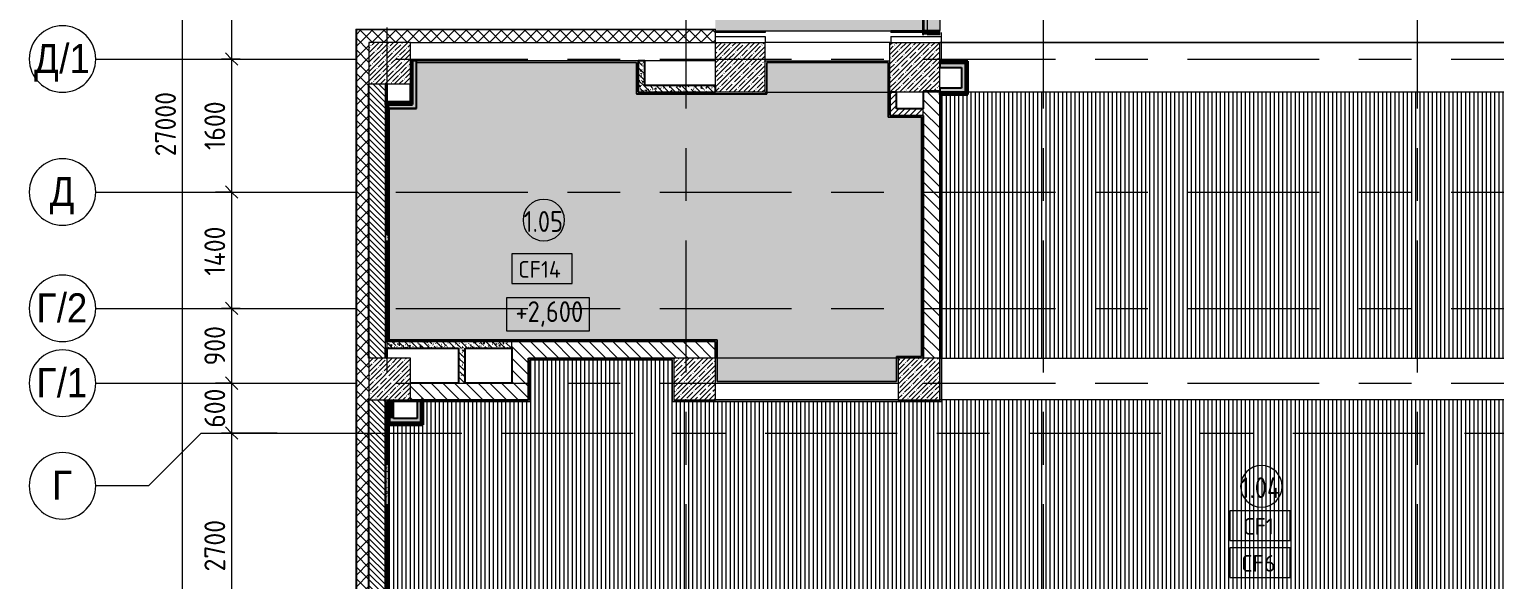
# Model space of a CAD drawing. Header units: millimetres. Extents: x -4196 to 190310, y -8553 to 29000.
# Drawn here: x -4196 to 13438, y 8735 to 15358 of the extents above; entities that cross this region are included whole.
import ezdxf

# ---------------------------------------------------------------- set-up
doc = ezdxf.new("R2010")
doc.units = ezdxf.units.MM
doc.linetypes.add('200_ШТРИХ__ш1_п0_6_', pattern=[160, 100, -60])
doc.linetypes.add('Осевая', pattern=[3175, 635, -476.25, 1587.5, -476.25])
for name, color, linetype, lineweight in [('A-ANNO-DIMS', 7, 'Continuous', 9), ('A-ANNO-DIMS-100', 7, 'Continuous', 9), ('A-AREA-IDEN', 7, 'Continuous', 9), ('A-CLNG', 7, 'Continuous', 9), ('A-CLNG-IDEN', 7, 'Continuous', 9), ('A-CLNG-PATT', 7, 'Continuous', 9), ('A-DETL', 7, 'Continuous', 9), ('A-DETL-MBND', 7, '200_ШТРИХ__ш1_п0_6_', 9), ('A-FLOR', 7, 'Continuous', 9), ('A-GLAZ-CWMG', 7, 'Continuous', 9), ('A-WALL', 7, 'Continuous', 9), ('G-ANNO-TEXT', 7, 'Continuous', 9), ('I-WALL', 7, 'Continuous', 9), ('S-COLS', 7, 'Continuous', 9), ('Оси', 7, 'Continuous', 9), ('Оси-1', 7, 'Continuous', 20), ('Оси-2', 7, 'Осевая', 9)]:
    doc.layers.add(name, color=color, linetype=linetype, lineweight=lineweight)
for name, color, linetype, lineweight, true_color in [('A-DETL-GENF-3', 7, 'Continuous', 9, 0xf5f5f5), ('A-WALL-1', 7, 'Continuous', 35, 0x3c3c3c), ('A-WALL-2', 7, 'Continuous', 25, 0x3c3c3c), ('A-WALL-3', 7, 'Continuous', 13, 0x3c3c3c), ('A-WALL-FNSH-1', 7, 'Continuous', 9, 0x3c3c3c), ('A-WALL-FNSH-2', 7, 'Continuous', 13, 0x3c3c3c)]:
    doc.layers.add(name, color=color, linetype=linetype, lineweight=lineweight, true_color=true_color)
doc.styles.add('Arial', font='arial.ttf', dxfattribs={"width": 0.9, "height": 350})
doc.styles.add('GOST Common', font='GOST_Common.ttf', dxfattribs={"width": 0.9, "height": 250})
doc.styles.add('GOST Common_1', font='GOST_Common.ttf', dxfattribs={"height": 200})
doc.styles.add('ISOCPEUR', font='isocpeur.ttf', dxfattribs={"width": 0.9, "height": 250})
doc.dimstyles.new('ISO-2_5_0_9К_БОЛЬШОЙ', dxfattribs={"dimscale": 304.8, "dimtxt": 248.995294, "dimasz": 0.492126, "dimexe": 0.393701, "dimexo": 0.984252, "dimgap": 0, "dimtad": 1, "dimdec": 0, "dimrnd": 10, "dimzin": 0, "dimdsep": 46, "dimtxsty": 'ISOCPEUR', "dimblk1": 'OBLIQUE', "dimblk2": 'OBLIQUE', "dimsah": 1, "dimcen": 0.09, "dimdle": 0.393701, "dimazin": 0, "dimtfac": 1, "dimtdec": 4, "dimtix": 1, "dimtmove": 0, "dimatfit": 3, "dimfxl": 1, "dimtvp": 1, "dimtolj": 1, "dimtzin": 0, "dimarcsym": 2})
doc.dimstyles.new('ISO-2_5_0_9К_БОЛЬШОЙ_1', dxfattribs={"dimscale": 304.8, "dimtxt": 248.995294, "dimasz": 0.492126, "dimexe": 0.393701, "dimexo": 0.984252, "dimgap": 0, "dimtad": 1, "dimdec": 0, "dimrnd": 10, "dimzin": 0, "dimdsep": 46, "dimtxsty": 'ISOCPEUR', "dimblk1": 'OBLIQUE', "dimblk2": 'OBLIQUE', "dimsah": 1, "dimcen": 0.09, "dimdle": 0.393701, "dimazin": 0, "dimtfac": 1, "dimtdec": 4, "dimtix": 1, "dimtmove": 2, "dimatfit": 3, "dimfxl": 1, "dimtvp": 1, "dimtolj": 1, "dimtzin": 0, "dimarcsym": 2})
pattern_1 = [(45, (0, 0), (-70.7107, 70.7107), []), (135, (0, 0), (-70.7107, -70.7107), [])]
pattern_2 = [(135, (0, 0), (-70.7107, -70.7107), [])]
pattern_3 = [(45, (0, 0), (-57.02463, 57.02463), []), (45, (57.025, 0), (-57.02463, 57.02463), [100.806, -20.161, 3.353, -16.808])]
pattern_4 = [(135, (0, 0), (-75.43415, -75.43415), [106.68, -17.78, 3.556, -17.78]), (135, (0, 75.39), (-75.43415, -75.43415), []), (50, (0, 0), (127.5292, -11.1576), [13.335, -146.685]), (355, (0, 0), (-24.6697, 133.74), [10.668, -117.348]), (100.451, (10.63, -0.93), (102.8597, 122.5818), [11.333, -124.663]), (46.184, (0, 35.56), (189.7552, -29.4304), [20.002, -220.027]), (96.636, (15.81, 33.1), (166.1822, 173.1996), [17, -186.995]), (351.184, (0, 35.56), (166.184, 173.1976), [16.002, -176.022]), (21, (17.78, 26.67), (106.1303, -71.586), [13.335, -146.685]), (326, (17.78, 26.67), (43.2619, 128.9318), [10.668, -117.348]), (71.451, (26.62, 20.7), (149.392, 57.3451), [11.333, -124.663]), (37.5, (0, 0), (2.16223, 59.18836), [3.353, -112.573, 3.353, -115.773, -117.793]), (37.5, (0, 0), (2.16223, 59.18836), [-235.052, 3.353, -114.44]), (7.5, (0, 0), (46.77386, 70.12615), [3.353, -64.567, 3.353, -109.906, -44.894]), (7.5, (0, 0), (46.77386, 70.12615), [-181.178, 3.353, -41.542]), (327.5, (-39.65, 0), (94.91367, -4.0101), [3.353, -41.097, 3.353, -135.331, -184.023]), (327.5, (-39.65, 0), (94.91367, -4.0101), [-183.134, 3.353, -180.67]), (317.5, (-57.43, 0), (103.69057, 17.7988), [3.353, -54.432, 3.353, -88.748, -130.683]), (317.5, (-57.43, 0), (103.69057, 17.7988), [-149.885, 3.353, -127.33])]
pattern_5 = [(45, (0, 0), (-35.35534, 35.35534), [])]
pattern_6 = [(0, (0, 0), (121.92, 30.48), [10.058, -81.382, 10.058, -81.382, -487.68]), (0, (0, 0), (121.92, 30.48), [-182.88, 10.058, -172.822, 10.058, -81.382, -213.36]), (0, (0, 0), (121.92, 30.48), [-457.2, 10.058, -50.902, 10.058, -142.342]), (120, (45.72, 15.24), (-87.356454, 90.34582), [10.058, -81.382, 10.058, -81.382, -487.68]), (120, (45.72, 15.24), (-87.356454, 90.34582), [-182.88, 10.058, -172.822, 10.058, -81.382, -213.36]), (120, (45.72, 15.24), (-87.356454, 90.34582), [-457.2, 10.058, -50.902, 10.058, -142.342]), (240, (60.96, 76.2), (-34.563546, -120.82582), [10.058, -81.382, 10.058, -81.382, -487.68]), (240, (60.96, 76.2), (-34.563546, -120.82582), [-182.88, 10.058, -172.822, 10.058, -81.382, -213.36]), (240, (60.96, 76.2), (-34.563546, -120.82582), [-457.2, 10.058, -50.902, 10.058, -142.342])]
pattern_7 = [(45, (0, 0), (-106.066, 106.066), []), (135, (0, 0), (-106.066, -106.066), [])]

# ---------------------------------------------------------------- blocks, each defined once
blk = doc.blocks.new('Прямоугольный импост - Импост структурный с накладкой - 190мм-32473987-План потолков с обозначением видов отделки и геометрии 1 этажа в осях 1-12')
at = {"layer": 'A-GLAZ-CWMG'}
for points in [[(6553, 15345), (6570, 15345), (6570, 15975), (6553, 15975), (6553, 15598)], [(6570, 15345), (6610, 15345), (6610, 15975), (6570, 15975), (6570, 15598)], [(6610, 15345), (6760, 15345), (6760, 15975), (6610, 15975), (6610, 15598)]]:
    blk.add_hatch(color=256, dxfattribs=at).paths.add_polyline_path(points)
for p, q in [((6553, 15975), (6570, 15975)), ((6553, 15975), (6553, 15345)), ((6570, 15975), (6610, 15975)), ((6570, 15975), (6570, 15345)), ((6610, 15975), (6760, 15975)), ((6610, 15975), (6610, 15345)), ((6760, 15975), (6760, 15345)), ((6570, 15345), (6553, 15345)), ((6610, 15345), (6570, 15345)), ((6760, 15345), (6610, 15345))]:
    blk.add_line(p, q, dxfattribs=at)
blk = doc.blocks.new('Прямоугольный импост - Импост структурный с накладкой - 190мм-32540736-План потолков с обозначением видов отделки и геометрии 1 этажа в осях 1-12')
at = {"layer": 'A-GLAZ-CWMG'}
blk.add_hatch(color=256, dxfattribs=at).paths.add_polyline_path([(0, 0), (-10, 0), (-10, -40), (0, -40), (0, -190), (-50, -190), (-50, -40), (-40, -40), (-40, 0), (-50, 0), (-50, 17), (0, 17)])
for p, q in [((-50, 0), (-50, 17)), ((-50, 17), (0, 17)), ((-40, 0), (-50, 0)), ((-40, -40), (-40, 0)), ((-10, 0), (-10, -40)), ((0, 0), (-10, 0)), ((0, 17), (0, 0)), ((-50, -190), (-50, -40)), ((-50, -40), (-40, -40)), ((-10, -40), (0, -40)), ((0, -40), (0, -190)), ((0, -190), (-50, -190))]:
    blk.add_line(p, q, dxfattribs=at)
blk = doc.blocks.new('BSC_Колонна _Прямоугольная - 500х500-23286270-План потолков с обозначением видов отделки и геометрии 1 этажа в осях 1-12')
at = {"layer": 'S-COLS'}
h = blk.add_hatch(dxfattribs=at)
h.set_pattern_fill('FP_32', color=256, style=0, pattern_type=2)
h.set_pattern_definition([(45, (-140, -14950), (-57.02463, 57.02463), []), (45, (-82.975, -14950), (-57.02463, 57.02463), [100.806, -20.161, 3.353, -16.808])])
h.paths.add_polyline_path([(-132, -250), (250, -250), (250, 250), (-250, 250), (-250, -250), (-144, -250)])
for p, q in [((250, 250), (-250, 250)), ((-250, 250), (-250, -250)), ((250, -250), (250, 250)), ((-250, -250), (250, -250))]:
    blk.add_line(p, q, dxfattribs=at)
blk = doc.blocks.new('BSC_Колонна _Прямоугольная - 500х500-22206884-План потолков с обозначением видов отделки и геометрии 1 этажа в осях 1-12')
at = {"layer": 'S-COLS'}
h = blk.add_hatch(dxfattribs=at)
h.set_pattern_fill('FP_66', color=256, style=0, pattern_type=2)
h.set_pattern_definition([(45, (-6510, -11150), (-57.02463, 57.02463), []), (45, (-6452.975, -11150), (-57.02463, 57.02463), [100.806, -20.161, 3.353, -16.808])])
h.paths.add_polyline_path([(42, -250), (250, -250), (250, 250), (-250, 250), (-250, -250), (-69, -250)])
for p, q in [((250, 250), (-250, 250)), ((-250, 250), (-250, -250)), ((250, -250), (250, 250)), ((-250, -250), (250, -250))]:
    blk.add_line(p, q, dxfattribs=at)
blk = doc.blocks.new('BSC_Колонна _Прямоугольная - 500х500-V50-План потолков с обозначением видов отделки и геометрии 1 этажа в осях 1-12')
at = {"layer": 'S-COLS'}
h = blk.add_hatch(dxfattribs=at)
h.set_pattern_fill('FP_67', color=256, style=0, pattern_type=2)
h.set_pattern_definition([(45, (-3810, -11150), (-57.0246, 57.0246), []), (45, (-3752.975, -11150), (-57.0246, 57.0246), [100.806, -20.161, 3.353, -16.808])])
h.paths.add_polyline_path([(250, -250), (250, 250), (-250, 250), (-250, -250), (100, -250)])
for p, q in [((250, 250), (-250, 250)), ((-250, 250), (-250, -250)), ((250, -250), (250, 250)), ((-250, -250), (250, -250))]:
    blk.add_line(p, q, dxfattribs=at)
blk = doc.blocks.new('BSC_Колонна _Прямоугольная - 500х500-V54-План потолков с обозначением видов отделки и геометрии 1 этажа в осях 1-12')
at = {"layer": 'S-COLS'}
h = blk.add_hatch(dxfattribs=at)
h.set_pattern_fill('FP_72', color=256, style=0, pattern_type=2)
h.set_pattern_definition([(45, (-140, -11150), (-57.0246, 57.0246), []), (45, (-82.975, -11150), (-57.0246, 57.0246), [100.806, -20.161, 3.353, -16.808])])
h.paths.add_polyline_path([(-50, -250), (250, -250), (250, 250), (-250, 250), (-250, -250), (-63, -250)])
for p, q in [((250, 250), (-250, 250)), ((-250, 250), (-250, -250)), ((250, -250), (250, 250)), ((-250, -250), (250, -250))]:
    blk.add_line(p, q, dxfattribs=at)
blk = doc.blocks.new('Ось сетки - D8-29747960-План потолков с обозначением видов отделки и геометрии 1 этажа в осях 1-12')
at = {"layer": 'Оси-1'}
for start, end in [(360, 180), (180, 360)]:
    blk.add_arc((0, 0), 4, start, end, dxfattribs=at)
blk = doc.blocks.new('DIMBLOCK15-План потолков с обозначением видов отделки и геометрии 1 этажа в осях 1-12')
at = {"layer": 'A-ANNO-DIMS-100'}
for p, q in [((-1956, 17000), (-1642, 17000)), ((-1762, 17000), (-1956, 17000)), ((-1762, 17000), (-1762, 15000)), ((-1659, 15000), (-1882, 15000)), ((-1762, 15000), (-1659, 15000))]:
    blk.add_line(p, q, dxfattribs=at)
at = {"layer": 'A-ANNO-DIMS-100', "lineweight": 20}
for p, q in [((-1762, 17000), (-1837, 17075)), ((-1762, 17000), (-1687, 16925)), ((-1762, 15000), (-1837, 15075)), ((-1762, 15000), (-1687, 14925))]:
    blk.add_line(p, q, dxfattribs=at)
at = {"layer": 'A-ANNO-DIMS-100', "color": 0, "insert": (-2089, 15684), "char_height": 250, "width": 758.48, "attachment_point": 1, "rotation": 90, "line_spacing_factor": 1.149209, "style": 'ISOCPEUR'}
blk.add_mtext('2000', dxfattribs=at)
blk = doc.blocks.new('_Oblique')
at = {"color": 0, "linetype": 'ByBlock', "lineweight": -2}
blk.add_line((-0.5, -0.5), (0.5, 0.5), dxfattribs=at)
blk = doc.blocks.new('DIMBLOCK16-План потолков с обозначением видов отделки и геометрии 1 этажа в осях 1-12')
at = {"layer": 'A-ANNO-DIMS-100'}
for p, q in [((-1659, 15000), (-1882, 15000)), ((-1762, 15000), (-1762, 13400)), ((-1762, 15000), (-1659, 15000)), ((-1956, 13400), (-1642, 13400)), ((-1762, 13400), (-1956, 13400))]:
    blk.add_line(p, q, dxfattribs=at)
at = {"layer": 'A-ANNO-DIMS-100', "lineweight": 20}
for p, q in [((-1762, 15000), (-1837, 15075)), ((-1762, 15000), (-1687, 14925)), ((-1762, 13400), (-1837, 13475)), ((-1762, 13400), (-1687, 13325))]:
    blk.add_line(p, q, dxfattribs=at)
at = {"layer": 'A-ANNO-DIMS-100', "color": 0, "insert": (-2089, 13906), "char_height": 250, "width": 706.76, "attachment_point": 1, "rotation": 90, "line_spacing_factor": 1.149209, "style": 'ISOCPEUR'}
blk.add_mtext('1600', dxfattribs=at)
blk = doc.blocks.new('DIMBLOCK17-План потолков с обозначением видов отделки и геометрии 1 этажа в осях 1-12')
at = {"layer": 'A-ANNO-DIMS-100', "lineweight": 20}
for p, q in [((-1762, 13400), (-1837, 13475)), ((-1762, 13400), (-1687, 13325)), ((-1762, 12000), (-1837, 12075)), ((-1762, 12000), (-1687, 11925))]:
    blk.add_line(p, q, dxfattribs=at)
at = {"layer": 'A-ANNO-DIMS-100'}
for p, q in [((-1956, 13400), (-1642, 13400)), ((-1762, 13400), (-1956, 13400)), ((-1762, 13400), (-1762, 12000)), ((-1659, 12000), (-1882, 12000)), ((-1762, 12000), (-1659, 12000))]:
    blk.add_line(p, q, dxfattribs=at)
at = {"layer": 'A-ANNO-DIMS-100', "color": 0, "insert": (-2089, 12394), "char_height": 250, "width": 735.49, "attachment_point": 1, "rotation": 90, "line_spacing_factor": 1.149209, "style": 'ISOCPEUR'}
blk.add_mtext('1400', dxfattribs=at)
blk = doc.blocks.new('DIMBLOCK18-План потолков с обозначением видов отделки и геометрии 1 этажа в осях 1-12')
at = {"layer": 'A-ANNO-DIMS-100'}
for p, q in [((-1659, 12000), (-1882, 12000)), ((-1762, 12000), (-1762, 11100)), ((-1762, 12000), (-1659, 12000)), ((-1956, 11100), (-1642, 11100)), ((-1762, 11100), (-1956, 11100))]:
    blk.add_line(p, q, dxfattribs=at)
at = {"layer": 'A-ANNO-DIMS-100', "lineweight": 20}
for p, q in [((-1762, 12000), (-1837, 12075)), ((-1762, 12000), (-1687, 11925)), ((-1762, 11100), (-1837, 11175)), ((-1762, 11100), (-1687, 11025))]:
    blk.add_line(p, q, dxfattribs=at)
at = {"layer": 'A-ANNO-DIMS-100', "color": 0, "insert": (-2089, 11313), "char_height": 250, "width": 568.86, "attachment_point": 1, "rotation": 90, "line_spacing_factor": 1.149209, "style": 'ISOCPEUR'}
blk.add_mtext('900', dxfattribs=at)
blk = doc.blocks.new('DIMBLOCK19-План потолков с обозначением видов отделки и геометрии 1 этажа в осях 1-12')
at = {"layer": 'A-ANNO-DIMS-100', "lineweight": 20}
for p, q in [((-1762, 11100), (-1837, 11175)), ((-1762, 11100), (-1687, 11025)), ((-1762, 10500), (-1837, 10575)), ((-1762, 10500), (-1687, 10425))]:
    blk.add_line(p, q, dxfattribs=at)
at = {"layer": 'A-ANNO-DIMS-100'}
for p, q in [((-1956, 11100), (-1642, 11100)), ((-1762, 11100), (-1956, 11100)), ((-1762, 11100), (-1762, 10500)), ((-1214, 10500), (-1882, 10500)), ((-1762, 10500), (-1214, 10500))]:
    blk.add_line(p, q, dxfattribs=at)
at = {"layer": 'A-ANNO-DIMS-100', "color": 0, "insert": (-2089, 10563), "char_height": 250, "width": 568.86, "attachment_point": 1, "rotation": 90, "line_spacing_factor": 1.149209, "style": 'ISOCPEUR'}
blk.add_mtext('600', dxfattribs=at)
blk = doc.blocks.new('DIMBLOCK20-План потолков с обозначением видов отделки и геометрии 1 этажа в осях 1-12')
at = {"layer": 'A-ANNO-DIMS-100'}
for p, q in [((-1214, 10500), (-1882, 10500)), ((-1762, 10500), (-1762, 7800)), ((-1762, 10500), (-1214, 10500)), ((-1956, 7800), (-1642, 7800)), ((-1762, 7800), (-1956, 7800))]:
    blk.add_line(p, q, dxfattribs=at)
at = {"layer": 'A-ANNO-DIMS-100', "lineweight": 20}
for p, q in [((-1762, 10500), (-1837, 10575)), ((-1762, 10500), (-1687, 10425)), ((-1762, 7800), (-1837, 7875)), ((-1762, 7800), (-1687, 7725))]:
    blk.add_line(p, q, dxfattribs=at)
at = {"layer": 'A-ANNO-DIMS-100', "color": 0, "insert": (-2089, 8834), "char_height": 250, "width": 758.48, "attachment_point": 1, "rotation": 90, "line_spacing_factor": 1.149209, "style": 'ISOCPEUR'}
blk.add_mtext('2700', dxfattribs=at)
blk = doc.blocks.new('DIMBLOCK23-План потолков с обозначением видов отделки и геометрии 1 этажа в осях 1-12')
at = {"layer": 'A-ANNO-DIMS-100'}
for p, q in [((-2549, 27000), (-2235, 27000)), ((-2355, 27000), (-2549, 27000)), ((-2355, 27120), (-2355, -120)), ((-2549, 0), (-2235, 0)), ((-2355, 0), (-2549, 0))]:
    blk.add_line(p, q, dxfattribs=at)
at = {"layer": 'A-ANNO-DIMS-100', "lineweight": 20}
for p, q in [((-2355, 27000), (-2430, 27075)), ((-2355, 27000), (-2280, 26925)), ((-2355, 0), (-2430, 75)), ((-2355, 0), (-2280, -75))]:
    blk.add_line(p, q, dxfattribs=at)
at = {"layer": 'A-ANNO-DIMS-100', "color": 0, "insert": (-2682, 13830), "char_height": 250, "width": 948.1, "attachment_point": 1, "rotation": 90, "line_spacing_factor": 1.149209, "style": 'ISOCPEUR'}
blk.add_mtext('27000', dxfattribs=at)
blk = doc.blocks.new('Марка_Помещения - Номер-25198446-План потолков с обозначением видов отделки и геометрии 1 этажа в осях 1-12')
at = {"layer": 'A-AREA-IDEN'}
for start, end in [(360, 180), (180, 360)]:
    blk.add_arc((0, 0), 2.5, start, end, dxfattribs=at)
blk = doc.blocks.new('М_потолков - Марка_ Имя типа-25382930-План потолков с обозначением видов отделки и геометрии 1 этажа в осях 1-12')
at = {"layer": 'A-CLNG-IDEN'}
for p, q in [((3.625, 1.984375), (-3.625, 1.984375)), ((-3.625, 1.984375), (-3.625, -1.59375)), ((3.625, -1.59375), (3.625, 1.984375)), ((-3.625, -1.59375), (3.625, -1.59375))]:
    blk.add_line(p, q, dxfattribs=at)

msp = doc.modelspace()

# ---------------------------------------------------------------- hatches: boundary and pattern name
at = {"layer": 'A-CLNG-PATT'}
msp.add_hatch(color=256, dxfattribs=at).paths.add_polyline_path([(4834.8, 15340), (6553, 15340), (6553, 20725), (4060, 20725), (4060, 18470.3), (4680, 18469.2), (4680, 17830), (4060, 17830), (4060, 15340), (4660, 15340)])
h = msp.add_hatch(color=256, dxfattribs=at)
h.paths.add_polyline_path([(6161, 11120), (6240, 11120), (6240, 11420), (6540, 11420), (6540, 14300), (6140, 14300), (6140, 14960), (4680, 14960), (4680, 14580), (3110, 14580), (3110, 14960), (465, 14959.3), (465, 14405), (130, 14405), (130, 11620), (4080, 11620), (4080, 11120)])
h.paths.add_polyline_path([(2545.2, 11727.8), (1545.2, 11727.8), (1545.2, 12127.8), (2545.2, 12127.8)])
h = msp.add_hatch(dxfattribs=at)
h.set_pattern_fill('FP_86', color=256, style=0, pattern_type=2)
h.set_pattern_definition([(90, (13490.04, 13229.96), (-50, 3e-15), [])])
h.paths.add_polyline_path([(15445.1, 7920), (19588.9, 7920), (19723.2, 7956.1), (19723.3, 7920), (19940, 7920), (19940, 10880), (13690, 10880), (13690, 10900), (6780, 10900), (6780, 10880), (3539, 10880), (3539, 11380), (1831, 11379), (1830, 10880), (545, 10880), (545, 10600), (130, 10600), (130, 8520), (1290, 8520), (1290, 7920), (14781.9, 7920)])
h.paths.add_polyline_path([(7098.5, 11400), (13690, 11400), (13690, 14600), (7097.5, 14600), (7097.5, 14575), (6780, 14575), (6780, 11400), (7097.5, 11400)])
at = {"layer": 'A-DETL-GENF-3'}
msp.add_hatch(color=256, dxfattribs=at).paths.add_polyline_path([(2545.2, 11727.8), (2545.2, 12127.8), (1545.2, 12127.8), (1545.2, 11727.8)])
at = {"layer": 'A-WALL'}
h = msp.add_hatch(dxfattribs=at)
h.set_pattern_fill('FP_6', color=256, style=0, pattern_type=2)
h.set_pattern_definition(pattern_1)
h.paths.add_polyline_path([(-260, -100), (-110, -100), (-110, 15350), (-260, 15350), (-260, 441.8)])
h = msp.add_hatch(dxfattribs=at)
h.set_pattern_fill('FP_6', color=256, style=0, pattern_type=2)
h.set_pattern_definition(pattern_1)
h.paths.add_polyline_path([(3110, 15200), (3853, 15200), (3853, 15350), (-110, 15350), (-110, 15200), (2906.8, 15200)])
h = msp.add_hatch(dxfattribs=at)
h.set_pattern_fill('FP_6', color=256, style=0, pattern_type=2)
h.set_pattern_definition(pattern_1)
h.paths.add_polyline_path([(3910, 15200), (4060, 15200), (4060, 15350), (3853, 15350), (3853, 15200)])
h = msp.add_hatch(dxfattribs=at)
h.set_pattern_fill('FP_30', color=256, style=0, pattern_type=2)
h.set_pattern_definition([(135, (0, 0), (-35.35534, -35.35534), [])])
h.paths.add_polyline_path([(-110, 7900), (90, 7900), (90, 10900), (-110, 10900), (-110, 8020.1)])
h.paths.add_polyline_path([(-110, 11400), (90, 11400), (90, 14700), (-110, 14700), (-110, 11620)])
at = {"layer": 'I-WALL'}
h = msp.add_hatch(dxfattribs=at)
h.set_pattern_fill('FP_88', color=256, style=0, pattern_type=2)
h.set_pattern_definition(pattern_7)
h.paths.add_polyline_path([(402.5, 14467.5), (402.5, 14980), (390, 14980), (390, 14467.5)])
h = msp.add_hatch(dxfattribs=at)
h.set_pattern_fill('FP_88', color=256, style=0, pattern_type=2)
h.set_pattern_definition(pattern_7)
h.paths.add_polyline_path([(402.5, 14455), (415, 14455), (415, 14980), (402.5, 14980), (402.5, 14467.5)])
for points in [[(465, 14405), (465, 14980), (415, 14980), (415, 14405), (459.4, 14405)], [(6824.2, 14900), (7072.5, 14900), (7072.5, 14950), (6760, 14950), (6760, 14900), (6780, 14900)], [(7072.5, 14650), (7072.5, 14900), (7022.5, 14900), (7022.5, 14650)], [(7072.5, 14600), (7072.5, 14650), (6760, 14650), (6760, 14600), (6824.2, 14600)], [(382.1, 14405), (415, 14405), (415, 14455), (90, 14455), (90, 14430), (130, 14409), (130, 14405), (192.8, 14405)], [(185, 10675), (185, 10880), (135, 10880), (135, 10675)], [(520, 10625), (520, 10900), (470, 10900), (470, 10625)], [(192.8, 10625), (470, 10625), (470, 10675), (135, 10675), (135, 10625)]]:
    msp.add_hatch(color=256, dxfattribs=at).paths.add_polyline_path(points)
h = msp.add_hatch(dxfattribs=at)
h.set_pattern_fill('FP_39', color=256, style=0, pattern_type=2)
h.set_pattern_definition(pattern_4)
h.paths.add_polyline_path([(3210, 14600), (3210, 14980), (3130, 14980), (3130, 14600)])
h = msp.add_hatch(dxfattribs=at)
h.set_pattern_fill('FP_88', color=256, style=0, pattern_type=2)
h.set_pattern_definition(pattern_7)
h.paths.add_polyline_path([(6824.2, 14962.5), (7097.5, 14962.5), (7097.5, 14975), (6760, 14975), (6760, 14962.5), (6780, 14962.5)])
h = msp.add_hatch(dxfattribs=at)
h.set_pattern_fill('FP_88', color=256, style=0, pattern_type=2)
h.set_pattern_definition(pattern_7)
h.paths.add_polyline_path([(6760, 14950), (7085, 14950), (7085, 14962.5), (6760, 14962.5)])
h = msp.add_hatch(dxfattribs=at)
h.set_pattern_fill('FP_88', color=256, style=0, pattern_type=2)
h.set_pattern_definition(pattern_7)
h.paths.add_polyline_path([(7085, 14600), (7085, 14950), (7072.5, 14950), (7072.5, 14600)])
h = msp.add_hatch(dxfattribs=at)
h.set_pattern_fill('FP_88', color=256, style=0, pattern_type=2)
h.set_pattern_definition(pattern_7)
h.paths.add_polyline_path([(7097.5, 14587.5), (7097.5, 14962.5), (7085, 14962.5), (7085, 14587.5)])
h = msp.add_hatch(dxfattribs=at)
h.set_pattern_fill('FP_39', color=256, style=0, pattern_type=2)
h.set_pattern_definition(pattern_4)
h.paths.add_polyline_path([(3210, 14600), (4060, 14600), (4060, 14680), (3210, 14680)])
h = msp.add_hatch(dxfattribs=at)
h.set_pattern_fill('FP_88', color=256, style=0, pattern_type=2)
h.set_pattern_definition(pattern_7)
h.paths.add_polyline_path([(130, 14467.5), (390, 14467.5), (390, 14480), (90, 14480), (90, 14467.5), (110, 14467.5)])
h = msp.add_hatch(dxfattribs=at)
h.set_pattern_fill('FP_88', color=256, style=0, pattern_type=2)
h.set_pattern_definition(pattern_7)
h.paths.add_polyline_path([(192.8, 14455), (402.5, 14455), (402.5, 14467.5), (90, 14467.5), (90, 14455), (130, 14455)])
h = msp.add_hatch(dxfattribs=at)
h.set_pattern_fill('FP_45', color=256, style=0, pattern_type=2)
h.set_pattern_definition(pattern_5)
h.paths.add_polyline_path([(6240, 14400), (6240, 14600), (6160, 14600), (6161, 14400)])
h = msp.add_hatch(dxfattribs=at)
h.set_pattern_fill('FP_19', color=256, style=0, pattern_type=2)
h.set_pattern_definition(pattern_2)
h.paths.add_polyline_path([(6760, 11400), (6760, 14612.5), (6751.5, 14600), (6560, 14600), (6560, 11400)])
h = msp.add_hatch(dxfattribs=at)
h.set_pattern_fill('FP_88', color=256, style=0, pattern_type=2)
h.set_pattern_definition(pattern_7)
h.paths.add_polyline_path([(7022.5, 14587.5), (7085, 14587.5), (7085, 14600), (6760, 14600), (6760, 14587.5), (6824.2, 14587.5)])
h = msp.add_hatch(dxfattribs=at)
h.set_pattern_fill('FP_88', color=256, style=0, pattern_type=2)
h.set_pattern_definition(pattern_7)
h.paths.add_polyline_path([(6824.2, 14575), (7097.5, 14575), (7097.5, 14587.5), (6760, 14587.5), (6760, 14575), (6780, 14575)])
h = msp.add_hatch(dxfattribs=at)
h.set_pattern_fill('FP_80', color=256, style=0, pattern_type=2)
h.set_pattern_definition(pattern_6)
h.paths.add_polyline_path([(110, 11600), (130, 11600), (130, 14409), (90, 14430), (90, 11600), (104.5, 11600)])
h = msp.add_hatch(dxfattribs=at)
h.set_pattern_fill('FP_45', color=256, style=0, pattern_type=2)
h.set_pattern_definition(pattern_5)
h.paths.add_polyline_path([(6540, 14320), (6560, 14320), (6560, 14400), (6160, 14400), (6161, 14320), (6240, 14320)])
h = msp.add_hatch(dxfattribs=at)
h.set_pattern_fill('FP_39', color=256, style=0, pattern_type=2)
h.set_pattern_definition(pattern_4)
h.paths.add_polyline_path([(118.2, 11520), (1610, 11520), (1610, 11600), (90, 11600), (90, 11520), (110, 11520)])
h = msp.add_hatch(dxfattribs=at)
h.set_pattern_fill('FP_39', color=256, style=0, pattern_type=2)
h.set_pattern_definition(pattern_4)
h.paths.add_polyline_path([(1050, 11100), (1050, 11520), (970, 11520), (970, 11100)])
h = msp.add_hatch(dxfattribs=at)
h.set_pattern_fill('FP_19', color=256, style=0, pattern_type=2)
h.set_pattern_definition(pattern_2)
h.paths.add_polyline_path([(1610, 10900), (1810, 10900), (1810, 11600), (1610, 11600), (1610, 11100)])
h = msp.add_hatch(dxfattribs=at)
h.set_pattern_fill('FP_19', color=256, style=0, pattern_type=2)
h.set_pattern_definition(pattern_2)
h.paths.add_polyline_path([(3753, 11400), (4060, 11400), (4060, 11600), (1810, 11600), (1810, 11400), (3560, 11400)])
h = msp.add_hatch(dxfattribs=at)
h.set_pattern_fill('FP_19', color=256, style=0, pattern_type=2)
h.set_pattern_definition(pattern_2)
h.paths.add_polyline_path([(1610, 10900), (1610, 11100), (390, 11100), (390, 10900), (1290, 10900)])
h = msp.add_hatch(dxfattribs=at)
h.set_pattern_fill('FP_88', color=256, style=0, pattern_type=2)
h.set_pattern_definition(pattern_7)
h.paths.add_polyline_path([(115, 10620), (122.5, 10620), (122.5, 10880), (110, 10880), (110, 10620)])
h = msp.add_hatch(dxfattribs=at)
h.set_pattern_fill('FP_88', color=256, style=0, pattern_type=2)
h.set_pattern_definition(pattern_7)
h.paths.add_polyline_path([(127.9, 10625), (135, 10625), (135, 10880), (122.5, 10880), (122.5, 10625)])
h = msp.add_hatch(dxfattribs=at)
h.set_pattern_fill('FP_88', color=256, style=0, pattern_type=2)
h.set_pattern_definition(pattern_7)
h.paths.add_polyline_path([(520, 10612.5), (532.5, 10612.5), (532.5, 10900), (520, 10900), (520, 10625)])
h = msp.add_hatch(dxfattribs=at)
h.set_pattern_fill('FP_88', color=256, style=0, pattern_type=2)
h.set_pattern_definition(pattern_7)
h.paths.add_polyline_path([(545, 10600), (545, 10900), (532.5, 10900), (532.5, 10600)])
h = msp.add_hatch(dxfattribs=at)
h.set_pattern_fill('FP_80', color=256, style=0, pattern_type=2)
h.set_pattern_definition(pattern_6)
h.paths.add_polyline_path([(90, 8500), (130, 8500), (130, 10620), (90, 10620), (90, 8520)])
h = msp.add_hatch(dxfattribs=at)
h.set_pattern_fill('FP_88', color=256, style=0, pattern_type=2)
h.set_pattern_definition(pattern_7)
h.paths.add_polyline_path([(456.1, 10612.5), (520, 10612.5), (520, 10625), (122.5, 10625), (122.5, 10620), (130, 10620), (130, 10612.5), (192.8, 10612.5)])
h = msp.add_hatch(dxfattribs=at)
h.set_pattern_fill('FP_88', color=256, style=0, pattern_type=2)
h.set_pattern_definition(pattern_7)
h.paths.add_polyline_path([(453.3, 10600), (532.5, 10600), (532.5, 10612.5), (130, 10612.2), (130, 10600), (192.8, 10600)])
at = {"layer": 'S-COLS'}
h = msp.add_hatch(dxfattribs=at)
h.set_pattern_fill('FP_1', color=256, style=0, pattern_type=2)
h.set_pattern_definition(pattern_3)
h.paths.add_polyline_path([(4060, 14600), (4660, 14600), (4660, 15200), (4060, 15200), (4060, 14945.2)])
h = msp.add_hatch(dxfattribs=at)
h.set_pattern_fill('FP_1', color=256, style=0, pattern_type=2)
h.set_pattern_definition(pattern_3)
h.paths.add_polyline_path([(6560, 14600), (6751.5, 14600), (6760, 14612.5), (6760, 15200), (6160, 15200), (6161, 14600)])

# ---------------------------------------------------------------- linework, layer by layer
at = {"layer": 'A-CLNG'}
for p, q in [((4660, 15340), (6170, 15340)), ((13690, 15200), (6780, 15200)), ((6780, 14990), (6780, 14975)), ((6540, 11421), (6540, 11421))]:
    msp.add_line(p, q, dxfattribs=at)
at = {"layer": 'A-DETL'}
for p, q in [((2545.2, 12127.8), (1545.2, 12127.8)), ((1545.2, 12127.8), (1545.2, 11727.8)), ((2545.2, 11727.8), (2545.2, 12127.8)), ((1545.2, 11727.8), (2545.2, 11727.8))]:
    msp.add_line(p, q, dxfattribs=at)
at = {"layer": 'A-DETL-MBND'}
msp.add_line((4060.3, 15270), (4060.4, 15320), dxfattribs=at)
at = {"layer": 'A-FLOR'}
for p, q in [((6160, 15200), (4660, 15200)), ((6760, 15200), (13710, 15200)), ((4660, 14600), (4660, 14980)), ((4660, 14600), (6160, 14600)), ((13710, 14600), (7097.5, 14600)), ((6260, 11400), (4060, 11400)), ((6760, 11400), (13710, 11400)), ((13710, 10900), (6760, 10900))]:
    msp.add_line(p, q, dxfattribs=at)
at = {"layer": 'A-WALL'}
for p, q in [((-260, 15350), (-260, -250)), ((4060, 15350), (-260, 15350)), ((402.5, 14467.5), (402.5, 14980)), ((7085, 14962.5), (6760, 14962.5)), ((7085, 14587.5), (7085, 14962.5)), ((90, 14467.5), (402.5, 14467.5)), ((6760, 14587.5), (7085, 14587.5)), ((90, 14430), (90, 11600)), ((90, 11520), (90, 14405)), ((6560, 14320), (6560, 14400)), ((90, 11600), (130, 11600)), ((1610, 11520), (1610, 11600)), ((6539, 11420), (6540, 11420)), ((6540, 11420), (6540, 11421)), ((970, 11100), (1050, 11100)), ((122.5, 10880), (122.5, 10612.5)), ((532.5, 10612.5), (532.5, 10900)), ((122.5, 10612.5), (532.5, 10612.5))]:
    msp.add_line(p, q, dxfattribs=at)
at = {"layer": 'A-WALL-1'}
for p, q in [((415, 14980), (390, 14980)), ((415, 14455), (415, 14980)), ((7097.5, 14975), (6760, 14975)), ((6760, 14975), (6760, 14950)), ((7072.5, 14950), (6760, 14950)), ((7072.5, 14600), (7072.5, 14950)), ((7097.5, 14575), (7097.5, 14975)), ((390, 14700), (390, 14480)), ((390, 14480), (90, 14480)), ((90, 14480), (90, 14455)), ((6760, 14600), (6760, 14575)), ((6760, 14600), (7072.5, 14600)), ((6760, 14575), (7097.5, 14575)), ((90, 14455), (415, 14455)), ((135, 10880), (110, 10880)), ((110, 10880), (110, 10600)), ((135, 10880), (135, 10625)), ((545, 10900), (520, 10900)), ((520, 10625), (520, 10900)), ((545, 10600), (545, 10900)), ((110, 10600), (545, 10600)), ((135, 10625), (520, 10625))]:
    msp.add_line(p, q, dxfattribs=at)
at = {"layer": 'A-WALL-2'}
for p, q in [((465, 14980), (415, 14980)), ((465, 14405), (465, 14980)), ((3130, 14980), (3130, 14600)), ((3210, 14980), (3130, 14980)), ((3210, 14680), (3210, 14980)), ((6760, 14950), (6760, 14900)), ((6760, 14900), (7022.5, 14900)), ((7022.5, 14900), (7022.5, 14650)), ((-110, 11400), (-110, 14700)), ((90, 14700), (90, 14405)), ((4060, 14680), (3210, 14680)), ((4060, 14600), (4060, 14680)), ((7022.5, 14650), (6760, 14650)), ((6760, 14650), (6760, 11400)), ((3130, 14600), (4060, 14600)), ((6240, 14600), (6160, 14600)), ((6160, 14600), (6160, 14320)), ((6240, 14400), (6240, 14600)), ((6560, 14612.5), (6560, 14400)), ((6760, 14612.5), (6560, 14612.5)), ((130, 14430), (90, 14430)), ((90, 14405), (465, 14405)), ((130, 11600), (130, 14430)), ((130, 14409), (130, 11620)), ((6160, 14320), (6560, 14320)), ((6560, 14400), (6240, 14400)), ((6560, 14320), (6560, 11400)), ((90, 11400), (90, 11520)), ((90, 11520), (970, 11520)), ((4060, 11600), (130, 11600)), ((970, 11520), (970, 11100)), ((1050, 11520), (1610, 11520)), ((1050, 11100), (1050, 11520)), ((1610, 11520), (1610, 11100)), ((4060, 11400), (4060, 11600)), ((1810, 10900), (1810, 11400)), ((1810, 11400), (3560, 11400)), ((970, 11100), (390, 11100)), ((1610, 11100), (1050, 11100)), ((-110, 7900), (-110, 10900)), ((90, 8500), (90, 10900)), ((185, 10880), (135, 10880)), ((185, 10675), (185, 10880)), ((390, 10900), (1810, 10900)), ((470, 10900), (470, 10675)), ((90, 10620), (90, 8500)), ((130, 10620), (90, 10620)), ((130, 8500), (130, 10620)), ((470, 10675), (185, 10675))]:
    msp.add_line(p, q, dxfattribs=at)
at = {"layer": 'A-WALL-3'}
for p, q in [((4060, 15200), (4060, 15350)), ((390, 15200), (3853, 15200))]:
    msp.add_line(p, q, dxfattribs=at)
at = {"layer": 'A-WALL-FNSH-1'}
for p, q in [((-268, 15358), (-268, -258)), ((-268, 15358), (4060, 15358)), ((4060, 15353), (4060, 15358))]:
    msp.add_line(p, q, dxfattribs=at)
at = {"layer": 'A-WALL-FNSH-2'}
for p, q in [((-263, 15353), (-263, -253)), ((4060, 15353), (-263, 15353)), ((4060, 15350), (4060, 15353)), ((6780, 14976), (6780, 15320.5)), ((6781, 15320.5), (6780, 15320.5)), ((6781, 14976), (6781, 15320.5)), ((3110, 14960), (460, 14960)), ((460, 14960), (460, 14410)), ((461, 14959), (3109, 14959)), ((461, 14409), (461, 14959)), ((3109, 14959), (3109, 14579)), ((3110, 14580), (3110, 14960)), ((6140, 14960), (4680, 14960)), ((4680, 14960), (4680, 14580)), ((4681, 14959), (6139, 14959)), ((4681, 14579), (4681, 14959)), ((6139, 14959), (6139, 14299)), ((6140, 14300), (6140, 14960)), ((6780, 14976), (6770, 14976)), ((6770, 14976), (6770, 14975)), ((7098.5, 14976), (6781, 14976)), ((7098.5, 14574), (7098.5, 14976)), ((3109, 14579), (4681, 14579)), ((4680, 14580), (3110, 14580)), ((6780, 14575), (6780, 10880)), ((6781, 10879), (6781, 14574)), ((6781, 14574), (7098.5, 14574)), ((460, 14410), (130, 14410)), ((131, 14409), (461, 14409)), ((131, 11621), (131, 14409)), ((6139, 14299), (6539, 14299)), ((6540, 14300), (6140, 14300)), ((6539, 14299), (6539, 11420)), ((6540, 11421), (6540, 14300)), ((130, 11620), (4080, 11620)), ((4081, 11621), (131, 11621)), ((4080, 11620), (4080, 11120)), ((4081, 11121), (4081, 11621)), ((3540, 11380), (1830, 11380)), ((1830, 11380), (1830, 10880)), ((1830, 11379), (3540, 11379)), ((1831, 10879), (1831, 11380)), ((3539, 11380), (3539, 10879)), ((3540, 10880), (3540, 11380)), ((6239, 11421), (6239, 11121)), ((6540, 11421), (6239, 11421)), ((6240, 11120), (6240, 11420)), ((6240, 11420), (6539, 11420)), ((4080, 11120), (6240, 11120)), ((6239, 11121), (4081, 11121)), ((130, 10880), (130, 8520)), ((131, 8521), (131, 10879)), ((131, 10879), (1831, 10879)), ((1830, 10880), (185, 10880)), ((3539, 10879), (6781, 10879)), ((6780, 10880), (3540, 10880))]:
    msp.add_line(p, q, dxfattribs=at)
at = {"layer": 'I-WALL'}
for p, q in [((3853, 15200), (4060, 15200)), ((4060, 15341), (4660, 15341)), ((4060, 15340), (4660, 15340)), ((4660, 15320), (4060, 15320)), ((4060, 15270), (4660, 15270)), ((4660, 15341), (4660, 15320)), ((4660, 15270), (4660, 15200)), ((6170, 15340), (6170, 15320)), ((6555, 15340), (6170, 15340)), ((6553, 15320), (6170, 15320)), ((6170, 15270), (6780, 15270)), ((6170, 15270), (6170, 15200)), ((6175, 15341), (6555, 15341)), ((6175, 15341), (6175, 15340)), ((6553, 15340), (6553, 15320)), ((6555, 15341), (6555, 15340)), ((6780, 15200), (6760, 15200)), ((6760, 14990), (6780, 14990)), ((3130, 14980), (465, 14980)), ((4060, 14980), (3210, 14980)), ((4660, 14600), (4660, 14980)), ((4660, 14980), (6160, 14980)), ((110, 14700), (110, 14480)), ((6760, 14570), (6780, 14570)), ((110, 11520), (110, 11400)), ((4060, 11120), (4060, 11400)), ((4060, 11100), (6260, 11100)), ((110, 10900), (110, 10880)), ((6260, 10900), (4060, 10900))]:
    msp.add_line(p, q, dxfattribs=at)
at = {"layer": 'S-COLS'}
for p, q in [((4060, 14600), (4060, 15200)), ((4060, 15200), (4660, 15200)), ((4660, 14600), (4660, 15200)), ((6160, 14600), (6160, 15200)), ((6160, 15200), (6760, 15200)), ((6760, 14600), (6760, 15200)), ((4660, 14600), (4060, 14600)), ((6760, 14600), (6160, 14600))]:
    msp.add_line(p, q, dxfattribs=at)
at = {"layer": 'Оси'}
for p, q in [((110, 12880), (110, 15380)), ((-3396.3, 15000), (-896.3, 15000)), ((-3396.3, 13400), (-896.3, 13400)), ((-3396.3, 12000), (-896.3, 12000)), ((-3396.3, 11100), (-896.3, 11100)), ((-2126.3, 10500), (-2761.3, 9865)), ((-2126.3, 10500), (373.7, 10500)), ((-2761.3, 9865), (-3396.3, 9865))]:
    msp.add_line(p, q, dxfattribs=at)
at = {"layer": 'Оси-2'}
for p, q in [((3710, 593.7), (3710, 24898.1)), ((8010, 593.7), (8010, 24898.1)), ((12510, 593.7), (12510, 24898.1)), ((-896.3, 15000), (35390, 15000)), ((-896.3, 13400), (35390, 13400)), ((110, 593.7), (110, 12880)), ((-896.3, 12000), (35390, 12000)), ((-896.3, 11100), (35990, 11100)), ((373.7, 10500), (35990, 10500))]:
    msp.add_line(p, q, dxfattribs=at)

# ---------------------------------------------------------------- block references
at = {"layer": 'A-AREA-IDEN', "xscale": 99.99999999999993, "yscale": 99.99999999999993, "zscale": 99.99999999999993}
for p in [(1995.1, 13061.7), (10630.5, 9858.4)]:
    msp.add_blockref('Марка_Помещения - Номер-25198446-План потолков с обозначением видов отделки и геометрии 1 этажа в осях 1-12', p, dxfattribs=at)
at = {"layer": 'A-CLNG-IDEN', "xscale": 99.99999999999993, "yscale": 99.99999999999993, "zscale": 99.99999999999993}
for p in [(1972.5, 12459.3), (10614.2, 9367), (10614.2, 8921.5)]:
    msp.add_blockref('М_потолков - Марка_ Имя типа-25382930-План потолков с обозначением видов отделки и геометрии 1 этажа в осях 1-12', p, dxfattribs=at)
at = {"layer": 'A-GLAZ-CWMG'}
msp.add_blockref('Прямоугольный импост - Импост структурный с накладкой - 190мм-32473987-План потолков с обозначением видов отделки и геометрии 1 этажа в осях 1-12', (0, 0), dxfattribs=at)
at = {"layer": 'A-GLAZ-CWMG', "extrusion": (0, 0, -1), "rotation": 270.0000000000001}
msp.add_blockref('Прямоугольный импост - Импост структурный с накладкой - 190мм-32540736-План потолков с обозначением видов отделки и геометрии 1 этажа в осях 1-12', (-6570, 15295), dxfattribs=at)
at = {"layer": 'S-COLS'}
for name, p in [('BSC_Колонна _Прямоугольная - 500х500-23286270-План потолков с обозначением видов отделки и геометрии 1 этажа в осях 1-12', (140, 14950)), ('BSC_Колонна _Прямоугольная - 500х500-V54-План потолков с обозначением видов отделки и геометрии 1 этажа в осях 1-12', (140, 11150)), ('BSC_Колонна _Прямоугольная - 500х500-V50-План потолков с обозначением видов отделки и геометрии 1 этажа в осях 1-12', (3810, 11150)), ('BSC_Колонна _Прямоугольная - 500х500-22206884-План потолков с обозначением видов отделки и геометрии 1 этажа в осях 1-12', (6510, 11150))]:
    msp.add_blockref(name, p, dxfattribs=at)
at = {"layer": 'Оси-1', "xscale": 99.99999999999993, "yscale": 99.99999999999993, "zscale": 99.99999999999993, "rotation": 269.9999999999994}
for p in [(-3796.3, 15000), (-3796.3, 13400), (-3796.3, 12000), (-3796.3, 11100), (-3796.3, 9865)]:
    msp.add_blockref('Ось сетки - D8-29747960-План потолков с обозначением видов отделки и геометрии 1 этажа в осях 1-12', p, dxfattribs=at)

# ---------------------------------------------------------------- texts
at = {"layer": 'A-AREA-IDEN', "char_height": 250, "attachment_point": 1, "style": 'GOST Common'}
for s, insert, width in [('1.05', (1753.2, 13170.3), 606.076), ('1.04', (10379.7, 9967), 627.721)]:
    msp.add_mtext(s, dxfattribs=dict(at, insert=insert, width=width))
at = {"layer": 'A-CLNG-IDEN', "char_height": 200, "attachment_point": 1, "style": 'GOST Common_1'}
for s, insert, width in [('CF14', (1687.2, 12569), 673.417), ('CF1', (10411.4, 9476.7), 472.996), ('CF6', (10388.4, 9031.2), 529.114)]:
    msp.add_mtext(s, dxfattribs=dict(at, insert=insert, width=width))
at = {"layer": 'G-ANNO-TEXT', "insert": (1517.7, 12085.7), "char_height": 250, "width": 1255.443, "attachment_point": 1, "style": 'GOST Common'}
msp.add_mtext(' +2,600 ', dxfattribs=at)
at = {"layer": 'Оси', "char_height": 350, "attachment_point": 1, "style": 'Arial'}
for s, insert, width in [('\\fArial|b0|i0|c204|p34|;\\W.9;Д', (-4139.4, 15181), 367.975), ('/1', (-3835.8, 15181), 454.557), ('\\fArial|b0|i0|c204|p34|;\\W.9;Д', (-3951.7, 13581), 367.975), ('\\fArial|b0|i0|c204|p34|;\\W.9;Г', (-4109.7, 12181), 295.823), ('/2', (-3865.6, 12181), 454.557), ('/1', (-3865.6, 11281), 454.557), ('\\fArial|b0|i0|c204|p34|;\\W.9;Г', (-4109.7, 11281), 295.823), ('\\fArial|b0|i0|c204|p34|;\\W.9;Г', (-3922, 10046), 295.823)]:
    msp.add_mtext(s, dxfattribs=dict(at, insert=insert, width=width))

# ---------------------------------------------------------------- dimensions: what is measured, and where the dimension line sits
at = {"layer": 'A-ANNO-DIMS'}
dim = msp.add_linear_dim(base=(-2355, 0), p1=(-2248.9, 27000), p2=(-2248.9, 0), angle=90, dimstyle='ISO-2_5_0_9К_БОЛЬШОЙ_1', override={"dimpost": '<>', "dimfxl": 26999.999823}, dxfattribs=at)
dim.commit()
dim.dimension.update_dxf_attribs({"geometry": 'DIMBLOCK23-План потолков с обозначением видов отделки и геометрии 1 этажа в осях 1-12', "text_midpoint": (-2514.9, 14304.3), "dimtype": 160, "text_rotation": 90})
for base, p1, p2, override, picture, middle in [((-1762.1, 15000), (-1656, 17000), (-1359.1, 15000), {"dimpost": '<>', "dimfxl": 2021.925021}, 'DIMBLOCK15-План потолков с обозначением видов отделки и геометрии 1 этажа в осях 1-12', (-1887.1, 16000)), ((-1762.1, 13400), (-1359.1, 15000), (-1656, 13400), {"dimpost": '<>', "dimfxl": 1627.323106}, 'DIMBLOCK16-План потолков с обозначением видов отделки и геометрии 1 этажа в осях 1-12', (-1887.1, 14200)), ((-1762.1, 12000), (-1656, 13400), (-1359.1, 12000), {"dimpost": '<>', "dimfxl": 1431.14656}, 'DIMBLOCK17-План потолков с обозначением видов отделки и геометрии 1 этажа в осях 1-12', (-1887.1, 12700)), ((-1762.1, 11100), (-1359.1, 12000), (-1656, 11100), {"dimpost": '<>', "dimfxl": 947.723847}, 'DIMBLOCK18-План потолков с обозначением видов отделки и геометрии 1 этажа в осях 1-12', (-1887.1, 11550)), ((-1762.1, 10500), (-1656, 11100), (-913.7, 10500), {"dimpost": '<>', "dimfxl": 954.521208}, 'DIMBLOCK19-План потолков с обозначением видов отделки и геометрии 1 этажа в осях 1-12', (-1887.1, 10800)), ((-1762.1, 7800), (-913.7, 10500), (-1656, 7800), {"dimpost": '<>', "dimfxl": 2800.198339}, 'DIMBLOCK20-План потолков с обозначением видов отделки и геометрии 1 этажа в осях 1-12', (-1887.1, 9150))]:
    dim = msp.add_linear_dim(base=base, p1=p1, p2=p2, angle=90, dimstyle='ISO-2_5_0_9К_БОЛЬШОЙ', override=override, dxfattribs=at)
    dim.commit()
    dim.dimension.update_dxf_attribs({"geometry": picture, "text_midpoint": middle})

doc.saveas('drawing.dxf')
